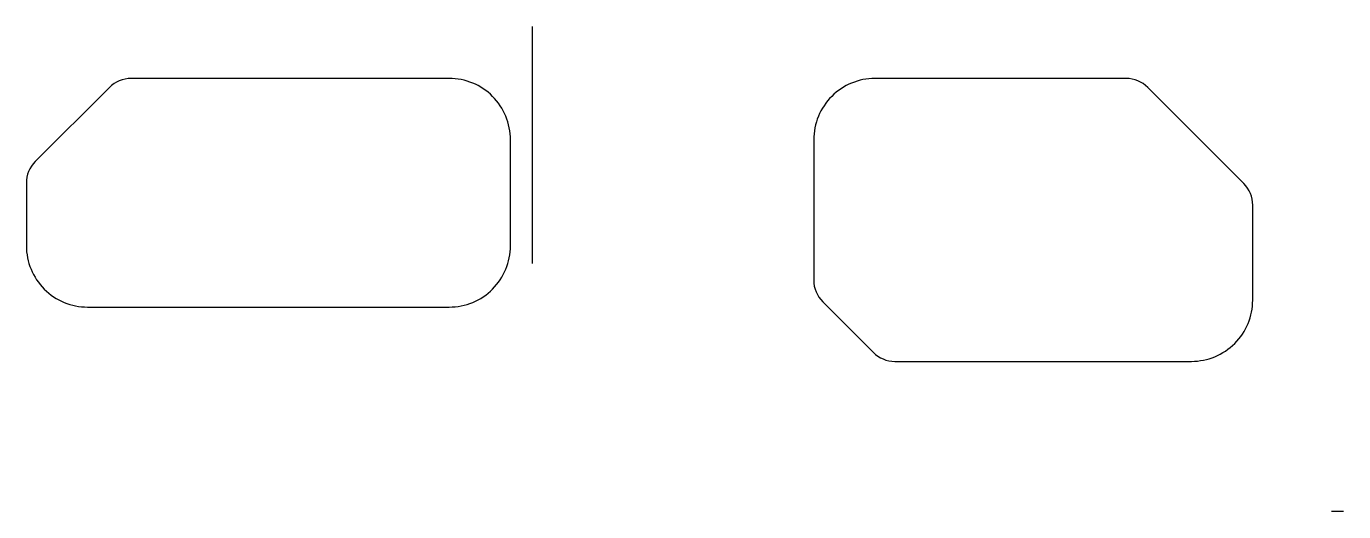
# Model space of a CAD drawing. Header units: millimetres. Extents: x -220 to -5, y -88 to -8.
import ezdxf

# ---------------------------------------------------------------- set-up
doc = ezdxf.new("R2010")
doc.units = ezdxf.units.MM
doc.layers.get('0').update_dxf_attribs({"linetype": 'CONTINUOUS'})

msp = doc.modelspace()

# ---------------------------------------------------------------- linework, layer by layer
for p, q in [((-137.96, -8.5), (-137.96, -47.2)), ((-5.5, -87.69), (-7.5, -87.69))]:
    msp.add_line(p, q)
for points in [[(-151.48, -17), (-203.41, -17, 0.198912), (-206.95, -18.47), (-219.04, -30.55, 0.198912), (-220.5, -34.09), (-220.5, -44.3, 0.414214), (-210.5, -54.3), (-151.48, -54.3, 0.414214), (-141.48, -44.3), (-141.48, -27, 0.414214)], [(-20.34, -53.16), (-20.34, -37.67, 0.198912), (-21.8, -34.13), (-37.47, -18.47, 0.198912), (-41, -17), (-81.99, -17, 0.414214), (-91.99, -27), (-91.99, -49.92, 0.198912), (-90.52, -53.46), (-82.29, -61.69, 0.198912), (-78.75, -63.16), (-30.34, -63.16, 0.414214)]]:
    msp.add_lwpolyline(points, format="xyb", close=True)

doc.saveas('drawing.dxf')
